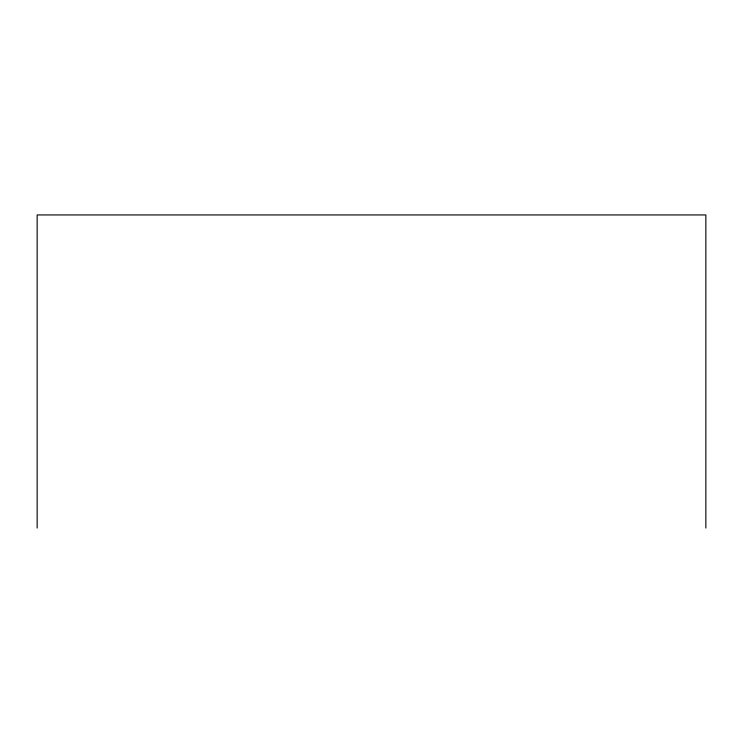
<?xml version="1.0" encoding="UTF-8"?>
<svg xmlns="http://www.w3.org/2000/svg" width="743" height="743" viewBox="0 0 743 743"><rect width="100%" height="100%" fill="white"/><g stroke="black" fill="none" stroke-linecap="round" stroke-linejoin="round"><path stroke-width="1.11" d="M705.85 528.059L705.85 214.941L37.15 214.941L37.15 528.059"/></g></svg>
